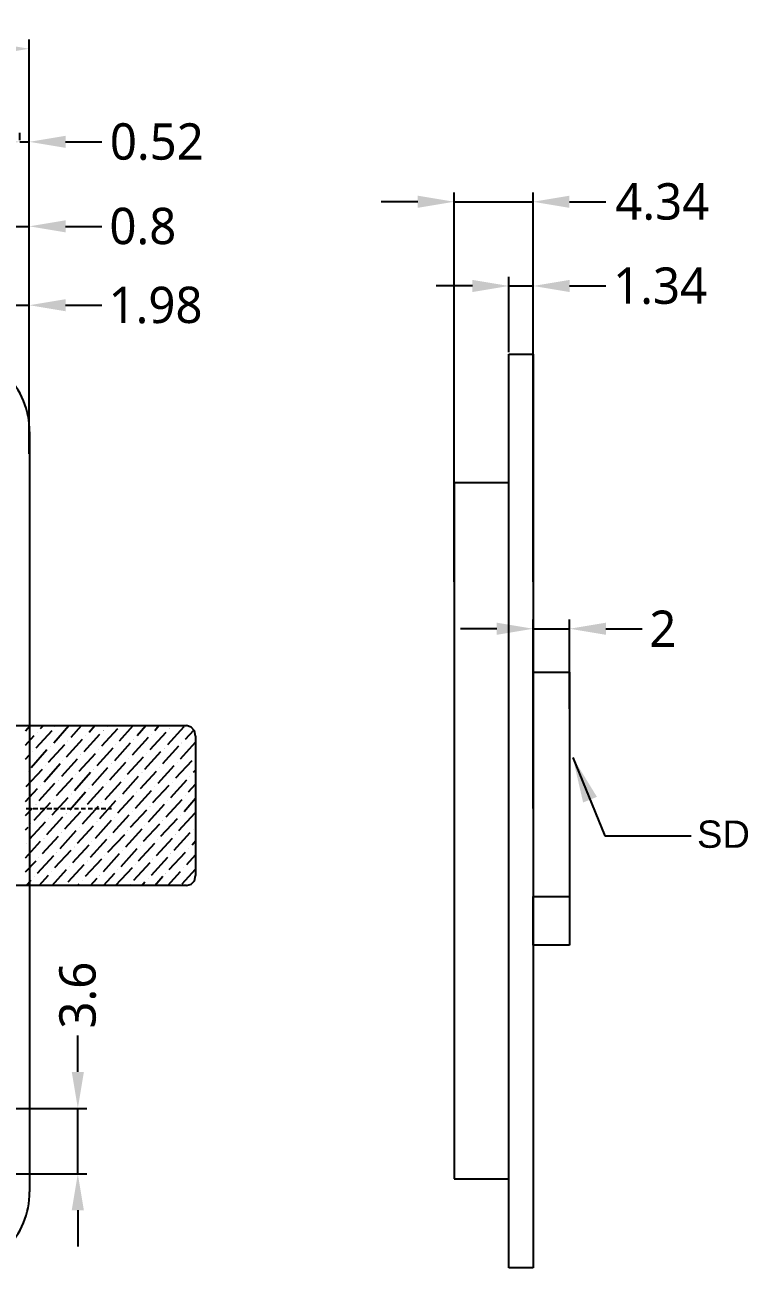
# Model space of a CAD drawing. Header units: millimetres. Extents: x -137 to 1106, y 1691 to 1989.
# Drawn here: x -79.3 to -39.6, y 1696.5 to 1764.9 of the extents above; entities that cross this region are included whole.
import ezdxf

# ---------------------------------------------------------------- set-up
doc = ezdxf.new("R2010")
doc.units = ezdxf.units.MM
doc.layers.add('3-LCD', color=4, linetype='Continuous')
doc.styles.get("Standard").update_dxf_attribs({"font": 'arial.ttf'})
doc.styles.add('宋体', font='')
doc.styles.get('宋体').set_extended_font_data('Microsoft YaHei')
doc.dimstyles.new('ISO-25', dxfattribs={"dimtxt": 2, "dimasz": 2.5, "dimexe": 1.25, "dimexo": 0.625, "dimtad": 0, "dimdsep": 46, "dimtxsty": 'Standard', "dimcen": 2.5, "dimadec": 0, "dimazin": 0, "dimtfac": 1, "dimtmove": 0, "dimatfit": 3, "dimfxl": 1, "dimarcsym": 0})
doc.dimstyles.new('ZY-G2-0.1默认', dxfattribs={"dimtxt": 2, "dimasz": 2, "dimexe": 0.5, "dimexo": 0.1, "dimgap": 0.5, "dimtad": 0, "dimdec": 3, "dimdsep": 46, "dimtxsty": '宋体', "dimcen": 2, "dimclrd": 7, "dimclre": 7, "dimclrt": 7, "dimadec": 0, "dimazin": 2, "dimtp": 0.1, "dimtm": 0.1, "dimtfac": 1, "dimtdec": 3, "dimtmove": 0, "dimatfit": 3, "dimfxl": 1, "dimtolj": 1, "dimarcsym": 0})

# ---------------------------------------------------------------- blocks, each defined once
blk = doc.blocks.new('*D274')
at = {"color": 7, "lineweight": -2, "transparency": 16777216}
for p, q in [((-76.421, 1707.374), (-76.421, 1709.374)), ((-85.06, 1705.374), (-75.921, 1705.374)), ((-76.421, 1701.774), (-76.421, 1705.374)), ((-85.06, 1701.774), (-75.921, 1701.774)), ((-76.421, 1699.774), (-76.421, 1697.774))]:
    blk.add_line(p, q, dxfattribs=at)
at = {"color": 7, "transparency": 16777216}
for points in [[(-76.755, 1707.374), (-76.088, 1707.374), (-76.421, 1705.374)], [(-76.755, 1699.774), (-76.088, 1699.774), (-76.421, 1701.774)]]:
    blk.add_solid(points, dxfattribs=at)
at = {"layer": 'Defpoints', "color": 0, "transparency": 16777216}
for p in [(-85.16, 1705.374), (-85.16, 1701.774), (-76.421, 1701.774)]:
    blk.add_point(p, dxfattribs=at)
at = {"color": 7, "transparency": 16777216, "insert": (-76.421, 1711.596), "char_height": 2, "attachment_point": 5, "rotation": 90, "style": '宋体'}
blk.add_mtext('\\A1;3.6', dxfattribs=at)
blk = doc.blocks.new('*D276')
at = {"color": 7, "lineweight": -2, "transparency": 16777216}
for p, q in [((-115.442, 1741.348), (-115.442, 1764.106)), ((-113.442, 1763.606), (-100.999, 1763.606)), ((-81.092, 1763.606), (-93.534, 1763.606)), ((-79.092, 1741.348), (-79.092, 1764.106))]:
    blk.add_line(p, q, dxfattribs=at)
at = {"color": 7, "transparency": 16777216}
for points in [[(-113.442, 1763.939), (-113.442, 1763.273), (-115.442, 1763.606)], [(-81.092, 1763.939), (-81.092, 1763.273), (-79.092, 1763.606)]]:
    blk.add_solid(points, dxfattribs=at)
at = {"layer": 'Defpoints', "color": 0, "transparency": 16777216}
for p in [(-79.092, 1763.606), (-115.442, 1741.248), (-79.092, 1741.248)]:
    blk.add_point(p, dxfattribs=at)
at = {"color": 7, "transparency": 16777216, "insert": (-97.267, 1763.606), "char_height": 2, "attachment_point": 5, "style": '宋体'}
blk.add_mtext('\\A1;36.35', dxfattribs=at)
blk = doc.blocks.new('*D280')
at = {"color": 7, "lineweight": -2, "transparency": 16777216}
for p, q in [((-54.724, 1750.569), (-56.724, 1750.569)), ((-52.724, 1746.925), (-52.724, 1751.069)), ((-52.724, 1750.569), (-51.384, 1750.569)), ((-51.384, 1746.925), (-51.384, 1751.069)), ((-49.384, 1750.569), (-47.384, 1750.569))]:
    blk.add_line(p, q, dxfattribs=at)
at = {"color": 7, "transparency": 16777216}
for points in [[(-54.724, 1750.902), (-54.724, 1750.235), (-52.724, 1750.569)], [(-49.384, 1750.902), (-49.384, 1750.235), (-51.384, 1750.569)]]:
    blk.add_solid(points, dxfattribs=at)
at = {"layer": 'Defpoints', "color": 0, "transparency": 16777216}
for p in [(-51.384, 1750.569), (-52.724, 1746.825), (-51.384, 1746.825)]:
    blk.add_point(p, dxfattribs=at)
at = {"color": 7, "transparency": 16777216, "insert": (-44.402, 1750.569), "char_height": 2, "attachment_point": 5, "style": '宋体'}
blk.add_mtext('\\A1;1.34', dxfattribs=at)
blk = doc.blocks.new('*D281')
at = {"color": 7, "lineweight": -2, "transparency": 16777216}
for p, q in [((-51.384, 1727.333), (-51.384, 1732.232)), ((-49.384, 1727.333), (-49.384, 1732.232)), ((-53.384, 1731.732), (-55.384, 1731.732)), ((-51.384, 1731.732), (-49.384, 1731.732)), ((-47.384, 1731.732), (-45.384, 1731.732))]:
    blk.add_line(p, q, dxfattribs=at)
at = {"color": 7, "transparency": 16777216}
for points in [[(-53.384, 1732.065), (-53.384, 1731.399), (-51.384, 1731.732)], [(-47.384, 1732.065), (-47.384, 1731.399), (-49.384, 1731.732)]]:
    blk.add_solid(points, dxfattribs=at)
at = {"layer": 'Defpoints', "color": 0, "transparency": 16777216}
for p in [(-49.384, 1731.732), (-51.384, 1727.233), (-49.384, 1727.233)]:
    blk.add_point(p, dxfattribs=at)
at = {"color": 7, "transparency": 16777216, "insert": (-44.255, 1731.732), "char_height": 2, "attachment_point": 5, "style": '宋体'}
blk.add_mtext('\\A1;2', dxfattribs=at)
blk = doc.blocks.new('*D282')
at = {"color": 7, "lineweight": -2, "transparency": 16777216}
for p, q in [((-55.734, 1734.314), (-55.734, 1755.698)), ((-51.394, 1734.314), (-51.394, 1755.698)), ((-57.734, 1755.198), (-59.734, 1755.198)), ((-55.734, 1755.198), (-51.394, 1755.198)), ((-49.394, 1755.198), (-47.394, 1755.198))]:
    blk.add_line(p, q, dxfattribs=at)
at = {"color": 7, "transparency": 16777216}
for points in [[(-57.734, 1755.531), (-57.734, 1754.865), (-55.734, 1755.198)], [(-49.394, 1755.531), (-49.394, 1754.865), (-51.394, 1755.198)]]:
    blk.add_solid(points, dxfattribs=at)
at = {"layer": 'Defpoints', "color": 0, "transparency": 16777216}
for p in [(-51.394, 1755.198), (-55.734, 1734.214), (-51.394, 1734.214)]:
    blk.add_point(p, dxfattribs=at)
at = {"color": 7, "transparency": 16777216, "insert": (-44.286, 1755.198), "char_height": 2, "attachment_point": 5, "style": '宋体'}
blk.add_mtext('\\A1;4.34', dxfattribs=at)
blk = doc.blocks.new('*D286')
at = {"layer": '3-LCD', "color": 7, "lineweight": -2, "transparency": 16777216}
for p, q in [((-81.072, 1749.612), (-81.072, 1750.012)), ((-79.092, 1749.612), (-79.092, 1750.012)), ((-83.072, 1749.512), (-85.072, 1749.512)), ((-81.072, 1749.512), (-79.092, 1749.512)), ((-77.092, 1749.512), (-75.092, 1749.512))]:
    blk.add_line(p, q, dxfattribs=at)
at = {"layer": '3-LCD', "color": 7, "transparency": 16777216}
for points in [[(-83.072, 1749.845), (-83.072, 1749.178), (-81.072, 1749.512)], [(-77.092, 1749.845), (-77.092, 1749.178), (-79.092, 1749.512)]]:
    blk.add_solid(points, dxfattribs=at)
at = {"layer": 'Defpoints', "color": 0, "transparency": 16777216}
for p in [(-81.072, 1749.512), (-79.092, 1749.512), (-79.092, 1749.512)]:
    blk.add_point(p, dxfattribs=at)
at = {"layer": '3-LCD', "color": 7, "transparency": 16777216, "insert": (-72.148, 1749.512), "char_height": 2, "attachment_point": 5, "style": '宋体'}
blk.add_mtext('\\A1;1.98', dxfattribs=at)
blk = doc.blocks.new('*D287')
at = {"layer": '3-LCD', "color": 7, "lineweight": -2, "transparency": 16777216}
for p, q in [((-79.891, 1753.947), (-79.891, 1754.347)), ((-79.092, 1753.947), (-79.092, 1754.347)), ((-81.891, 1753.847), (-83.891, 1753.847)), ((-79.891, 1753.847), (-79.092, 1753.847)), ((-77.092, 1753.847), (-75.092, 1753.847))]:
    blk.add_line(p, q, dxfattribs=at)
at = {"layer": '3-LCD', "color": 7, "transparency": 16777216}
for points in [[(-81.891, 1754.18), (-81.891, 1753.514), (-79.891, 1753.847)], [(-77.092, 1754.18), (-77.092, 1753.514), (-79.092, 1753.847)]]:
    blk.add_solid(points, dxfattribs=at)
at = {"layer": 'Defpoints', "color": 0, "transparency": 16777216}
for p in [(-79.891, 1753.847), (-79.092, 1753.847), (-79.092, 1753.847)]:
    blk.add_point(p, dxfattribs=at)
at = {"layer": '3-LCD', "color": 7, "transparency": 16777216, "insert": (-72.845, 1753.847), "char_height": 2, "attachment_point": 5, "style": '宋体'}
blk.add_mtext('\\A1;0.8', dxfattribs=at)
blk = doc.blocks.new('*D288')
at = {"layer": '3-LCD', "color": 7, "lineweight": -2, "transparency": 16777216}
for p, q in [((-79.612, 1758.591), (-79.612, 1758.991)), ((-79.092, 1758.591), (-79.092, 1758.991)), ((-81.612, 1758.491), (-83.612, 1758.491)), ((-79.612, 1758.491), (-79.092, 1758.491)), ((-77.092, 1758.491), (-75.092, 1758.491))]:
    blk.add_line(p, q, dxfattribs=at)
at = {"layer": '3-LCD', "color": 7, "transparency": 16777216}
for points in [[(-81.612, 1758.825), (-81.612, 1758.158), (-79.612, 1758.491)], [(-77.092, 1758.825), (-77.092, 1758.158), (-79.092, 1758.491)]]:
    blk.add_solid(points, dxfattribs=at)
at = {"layer": 'Defpoints', "color": 0, "transparency": 16777216}
for p in [(-79.612, 1758.491), (-79.092, 1758.491), (-79.092, 1758.491)]:
    blk.add_point(p, dxfattribs=at)
at = {"layer": '3-LCD', "color": 7, "transparency": 16777216, "insert": (-72.076, 1758.491), "char_height": 2, "attachment_point": 5, "style": '宋体'}
blk.add_mtext('\\A1;0.52', dxfattribs=at)

msp = doc.modelspace()

# ---------------------------------------------------------------- hatches: boundary and pattern name
at = {"true_color": 0x00ff00}
for points in [[(-78.6644, 1726.055), (-78.6644, 1726.0331), (-78.6425, 1726.0331), (-78.6425, 1726.055)], [(-77.7006, 1726.3617), (-77.7006, 1726.3398), (-77.6787, 1726.3398), (-77.6787, 1726.3617)], [(-75.0282, 1726.1427), (-75.0282, 1726.1207), (-75.0063, 1726.1207), (-75.0063, 1726.1427)], [(-72.3996, 1725.9455), (-72.3996, 1725.9236), (-72.3777, 1725.9236), (-72.3777, 1725.9455)], [(-71.4138, 1726.2522), (-71.4138, 1726.2303), (-71.3919, 1726.2303), (-71.3919, 1726.2522)], [(-77.9415, 1725.2884), (-77.9415, 1725.2665), (-77.9196, 1725.2665), (-77.9196, 1725.2884)], [(-76.9777, 1725.5731), (-76.9777, 1725.5512), (-76.9558, 1725.5512), (-76.9558, 1725.5731)], [(-76.0139, 1725.8579), (-76.0139, 1725.836), (-75.992, 1725.836), (-75.992, 1725.8579)], [(-74.3491, 1725.376), (-74.3491, 1725.3541), (-74.3272, 1725.3541), (-74.3272, 1725.376)], [(-73.3634, 1725.6607), (-73.3634, 1725.6388), (-73.3415, 1725.6388), (-73.3415, 1725.6607)], [(-70.7129, 1725.4636), (-70.7129, 1725.4417), (-70.691, 1725.4417), (-70.691, 1725.4636)], [(-78.9273, 1724.9817), (-78.9273, 1724.9598), (-78.9054, 1724.9598), (-78.9054, 1724.9817)], [(-76.2768, 1724.8065), (-76.2768, 1724.7845), (-76.2548, 1724.7845), (-76.2548, 1724.8065)], [(-75.3129, 1725.0912), (-75.3129, 1725.0693), (-75.291, 1725.0693), (-75.291, 1725.0912)], [(-73.6262, 1724.5874), (-73.6262, 1724.5655), (-73.6043, 1724.5655), (-73.6043, 1724.5874)], [(-72.6405, 1724.8722), (-72.6405, 1724.8503), (-72.6186, 1724.8503), (-72.6186, 1724.8722)], [(-71.6767, 1725.1788), (-71.6767, 1725.1569), (-71.6548, 1725.1569), (-71.6548, 1725.1788)], [(-69.99, 1724.6969), (-69.99, 1724.675), (-69.9681, 1724.675), (-69.9681, 1724.6969)], [(-79.1682, 1723.9083), (-79.1682, 1723.8864), (-79.1463, 1723.8864), (-79.1463, 1723.9083)], [(-78.2263, 1724.215), (-78.2263, 1724.1931), (-78.2044, 1724.1931), (-78.2044, 1724.215)], [(-77.2625, 1724.4998), (-77.2625, 1724.4779), (-77.2406, 1724.4779), (-77.2406, 1724.4998)], [(-75.5758, 1724.0179), (-75.5758, 1723.996), (-75.5539, 1723.996), (-75.5539, 1724.0179)], [(-74.5901, 1724.3245), (-74.5901, 1724.3026), (-74.5682, 1724.3026), (-74.5682, 1724.3245)], [(-71.9396, 1724.1055), (-71.9396, 1724.0836), (-71.9176, 1724.0836), (-71.9176, 1724.1055)], [(-70.9538, 1724.3903), (-70.9538, 1724.3684), (-70.9319, 1724.3684), (-70.9319, 1724.3903)], [(-77.5034, 1723.4264), (-77.5034, 1723.4045), (-77.4815, 1723.4045), (-77.4815, 1723.4264)], [(-76.5396, 1723.7331), (-76.5396, 1723.7112), (-76.5177, 1723.7112), (-76.5177, 1723.7331)], [(-74.8529, 1723.2512), (-74.8529, 1723.2293), (-74.831, 1723.2293), (-74.831, 1723.2512)], [(-73.8672, 1723.536), (-73.8672, 1723.5141), (-73.8453, 1723.5141), (-73.8453, 1723.536)], [(-72.9034, 1723.8426), (-72.9034, 1723.8207), (-72.8815, 1723.8207), (-72.8815, 1723.8426)], [(-71.2386, 1723.3169), (-71.2386, 1723.295), (-71.2167, 1723.295), (-71.2167, 1723.3169)], [(-70.2748, 1723.6236), (-70.2748, 1723.6017), (-70.2529, 1723.6017), (-70.2529, 1723.6236)], [(-78.4892, 1723.1417), (-78.4892, 1723.1198), (-78.4673, 1723.1198), (-78.4673, 1723.1417)], [(-76.8025, 1722.6598), (-76.8025, 1722.6379), (-76.7806, 1722.6379), (-76.7806, 1722.6598)], [(-75.8167, 1722.9445), (-75.8167, 1722.9226), (-75.7948, 1722.9226), (-75.7948, 1722.9445)], [(-73.1881, 1722.7693), (-73.1881, 1722.7474), (-73.1662, 1722.7474), (-73.1662, 1722.7693)], [(-72.2024, 1723.054), (-72.2024, 1723.0321), (-72.1805, 1723.0321), (-72.1805, 1723.054)], [(-70.5157, 1722.5721), (-70.5157, 1722.5502), (-70.4938, 1722.5502), (-70.4938, 1722.5721)], [(-78.7301, 1722.0902), (-78.7301, 1722.0683), (-78.7082, 1722.0683), (-78.7082, 1722.0902)], [(-77.7663, 1722.3531), (-77.7663, 1722.3312), (-77.7444, 1722.3312), (-77.7444, 1722.3531)], [(-76.1015, 1721.8712), (-76.1015, 1721.8493), (-76.0796, 1721.8493), (-76.0796, 1721.8712)], [(-75.1158, 1722.1778), (-75.1158, 1722.1559), (-75.0939, 1722.1559), (-75.0939, 1722.1778)], [(-74.152, 1722.4626), (-74.152, 1722.4407), (-74.1301, 1722.4407), (-74.1301, 1722.4626)], [(-72.4653, 1721.9807), (-72.4653, 1721.9588), (-72.4434, 1721.9588), (-72.4434, 1721.9807)], [(-71.5015, 1722.2874), (-71.5015, 1722.2655), (-71.4795, 1722.2655), (-71.4795, 1722.2874)], [(-78.0511, 1721.3016), (-78.0511, 1721.2797), (-78.0292, 1721.2797), (-78.0292, 1721.3016)], [(-77.0653, 1721.6083), (-77.0653, 1721.5864), (-77.0434, 1721.5864), (-77.0434, 1721.6083)], [(-75.3786, 1721.1264), (-75.3786, 1721.1045), (-75.3567, 1721.1045), (-75.3567, 1721.1264)], [(-74.4148, 1721.3893), (-74.4148, 1721.3674), (-74.3929, 1721.3674), (-74.3929, 1721.3893)], [(-73.4291, 1721.6959), (-73.4291, 1721.674), (-73.4072, 1721.674), (-73.4072, 1721.6959)], [(-71.7643, 1721.214), (-71.7643, 1721.1921), (-71.7424, 1721.1921), (-71.7424, 1721.214)], [(-70.8005, 1721.4988), (-70.8005, 1721.4769), (-70.7786, 1721.4769), (-70.7786, 1721.4988)], [(-79.0149, 1721.0169), (-79.0149, 1720.995), (-78.993, 1720.995), (-78.993, 1721.0169)], [(-77.3282, 1720.535), (-77.3282, 1720.5131), (-77.3063, 1720.5131), (-77.3063, 1720.535)], [(-76.3644, 1720.8197), (-76.3644, 1720.7978), (-76.3425, 1720.7978), (-76.3425, 1720.8197)], [(-73.7139, 1720.6445), (-73.7139, 1720.6226), (-73.692, 1720.6226), (-73.692, 1720.6445)], [(-72.75, 1720.9074), (-72.75, 1720.8854), (-72.7281, 1720.8854), (-72.7281, 1720.9074)], [(-70.0776, 1720.7321), (-70.0776, 1720.7102), (-70.0557, 1720.7102), (-70.0557, 1720.7321)], [(-79.2777, 1719.9435), (-79.2777, 1719.9216), (-79.2558, 1719.9216), (-79.2558, 1719.9435)], [(-78.292, 1720.2283), (-78.292, 1720.2064), (-78.2701, 1720.2064), (-78.2701, 1720.2283)], [(-76.6272, 1719.7464), (-76.6272, 1719.7245), (-76.6053, 1719.7245), (-76.6053, 1719.7464)], [(-75.6634, 1720.0531), (-75.6634, 1720.0311), (-75.6415, 1720.0311), (-75.6415, 1720.0531)], [(-74.6777, 1720.3378), (-74.6777, 1720.3159), (-74.6558, 1720.3159), (-74.6558, 1720.3378)], [(-72.991, 1719.8559), (-72.991, 1719.834), (-72.9691, 1719.834), (-72.9691, 1719.8559)], [(-72.0272, 1720.1626), (-72.0272, 1720.1407), (-72.0053, 1720.1407), (-72.0053, 1720.1626)], [(-71.0634, 1720.4254), (-71.0634, 1720.4035), (-71.0414, 1720.4035), (-71.0414, 1720.4254)], [(-78.5768, 1719.1769), (-78.5768, 1719.155), (-78.5549, 1719.155), (-78.5549, 1719.1769)], [(-77.613, 1719.4616), (-77.613, 1719.4397), (-77.5911, 1719.4397), (-77.5911, 1719.4616)], [(-74.9405, 1719.2645), (-74.9405, 1719.2426), (-74.9186, 1719.2426), (-74.9186, 1719.2645)], [(-73.9767, 1719.5711), (-73.9767, 1719.5492), (-73.9548, 1719.5492), (-73.9548, 1719.5711)], [(-72.3119, 1719.0892), (-72.3119, 1719.0673), (-72.29, 1719.0673), (-72.29, 1719.0892)], [(-71.3262, 1719.374), (-71.3262, 1719.3521), (-71.3043, 1719.3521), (-71.3043, 1719.374)], [(-70.3624, 1719.6588), (-70.3624, 1719.6369), (-70.3405, 1719.6369), (-70.3405, 1719.6588)], [(-77.8539, 1718.3883), (-77.8539, 1718.3664), (-77.832, 1718.3664), (-77.832, 1718.3883)], [(-76.8901, 1718.673), (-76.8901, 1718.6511), (-76.8682, 1718.6511), (-76.8682, 1718.673)], [(-75.9044, 1718.9797), (-75.9044, 1718.9578), (-75.8824, 1718.9578), (-75.8824, 1718.9797)], [(-74.2396, 1718.4978), (-74.2396, 1718.4759), (-74.2177, 1718.4759), (-74.2177, 1718.4978)], [(-73.2758, 1718.7826), (-73.2758, 1718.7607), (-73.2539, 1718.7607), (-73.2539, 1718.7826)], [(-70.6033, 1718.6073), (-70.6033, 1718.5854), (-70.5814, 1718.5854), (-70.5814, 1718.6073)], [(-78.8396, 1718.1254), (-78.8396, 1718.1035), (-78.8177, 1718.1035), (-78.8177, 1718.1254)], [(-76.1891, 1717.9064), (-76.1891, 1717.8845), (-76.1672, 1717.8845), (-76.1672, 1717.9064)], [(-75.2253, 1718.1911), (-75.2253, 1718.1692), (-75.2034, 1718.1692), (-75.2034, 1718.1911)], [(-73.5386, 1717.7092), (-73.5386, 1717.6873), (-73.5167, 1717.6873), (-73.5167, 1717.7092)], [(-72.5529, 1718.0159), (-72.5529, 1717.994), (-72.531, 1717.994), (-72.531, 1718.0159)], [(-71.5891, 1718.3007), (-71.5891, 1718.2787), (-71.5672, 1718.2787), (-71.5672, 1718.3007)], [(-77.153, 1717.6435), (-77.153, 1717.6216), (-77.131, 1717.6216), (-77.131, 1717.6435)]]:
    msp.add_hatch(color=3, dxfattribs=at).paths.add_polyline_path(points)

# ---------------------------------------------------------------- linework, layer by layer
for p, q in [((-52.7239, 1696.6051), (-52.7239, 1746.8251)), ((-52.7239, 1746.8251), (-51.3839, 1746.8251)), ((-51.3839, 1746.8251), (-51.3839, 1696.6051)), ((-79.0818, 1742.5488), (-79.0818, 1700.7888)), ((-52.7239, 1739.7588), (-55.7239, 1739.7588)), ((-55.7239, 1739.7588), (-55.7239, 1701.4933)), ((-51.3839, 1721.8493), (-51.3839, 1729.3493)), ((-51.3839, 1729.3493), (-49.3839, 1729.3493)), ((-49.3839, 1729.3493), (-49.3839, 1714.3493)), ((-51.3839, 1714.3493), (-51.3839, 1717.0093)), ((-51.3839, 1717.0093), (-49.3839, 1717.0093)), ((-49.3839, 1714.3493), (-51.3839, 1714.3493)), ((-55.7239, 1701.4933), (-52.7239, 1701.4933)), ((-51.3839, 1696.6051), (-52.7239, 1696.6051))]:
    msp.add_line(p, q)
at = {"color": 3, "true_color": 0x00ff00}
for points in [[(-70.45, 1717.6216), (-89.9455, 1717.6216), (-89.9455, 1726.4055), (-70.45, 1726.4055)], [(-79.2996, 1726.1208), (-79.0368, 1726.4055)], [(-78.7082, 1725.1788), (-77.832, 1726.1427)], [(-78.4673, 1726.2522), (-78.3139, 1726.4055)], [(-77.7444, 1725.4636), (-76.912, 1726.4055)], [(-76.7806, 1725.7703), (-76.211, 1726.4055)], [(-76.0796, 1724.9817), (-75.2034, 1725.9455)], [(-75.7948, 1726.055), (-75.4882, 1726.4055)], [(-75.0939, 1725.2884), (-74.2177, 1726.2522)], [(-74.831, 1726.3617), (-74.8091, 1726.4055)], [(-74.1301, 1725.5731), (-73.3853, 1726.4055)], [(-73.1662, 1725.8579), (-72.6843, 1726.4055)], [(-72.4434, 1725.0912), (-71.5672, 1726.055)], [(-72.1805, 1726.1427), (-71.9615, 1726.4055)], [(-71.4795, 1725.376), (-70.5814, 1726.3617)], [(-70.4938, 1725.6607), (-70.0338, 1726.1646)], [(-69.9462, 1725.836), (-70.0119, 1726.1208), (-70.1871, 1726.3179), (-70.45, 1726.4055)], [(-79.2996, 1725.3322), (-78.8177, 1725.8579)], [(-78.0292, 1724.3903), (-77.131, 1725.376)], [(-77.0434, 1724.6969), (-76.1672, 1725.6607)], [(-74.3929, 1724.4998), (-73.5167, 1725.4636)], [(-73.4072, 1724.8065), (-72.531, 1725.7703)], [(-71.7424, 1724.3245), (-70.8662, 1725.2884)], [(-70.7786, 1724.5874), (-69.9462, 1725.5074)], [(-69.9462, 1725.836), (-69.9462, 1718.1692)], [(-79.2996, 1724.5655), (-79.0806, 1724.8065)], [(-78.993, 1724.1055), (-78.1168, 1725.0912)], [(-77.3063, 1723.6236), (-76.4301, 1724.5874)], [(-76.3425, 1723.9083), (-75.4444, 1724.8722)], [(-75.3567, 1724.215), (-74.4805, 1725.1788)], [(-73.692, 1723.7331), (-72.8158, 1724.6969)], [(-72.7281, 1724.0179), (-71.8519, 1724.9817)], [(-79.2558, 1723.054), (-78.3577, 1724.0179)], [(-78.2701, 1723.3169), (-77.3939, 1724.3245)], [(-75.6415, 1723.1417), (-74.7653, 1724.1055)], [(-74.6558, 1723.4264), (-73.7796, 1724.3903)], [(-72.9691, 1722.9445), (-72.0929, 1723.9083)], [(-72.0053, 1723.2512), (-71.1291, 1724.215)], [(-71.0414, 1723.536), (-70.1433, 1724.4998)], [(-70.0557, 1723.8426), (-69.9462, 1723.9522)], [(-78.5549, 1722.2874), (-77.6787, 1723.2512)], [(-77.5911, 1722.5721), (-76.6929, 1723.536)], [(-76.6053, 1722.835), (-75.7291, 1723.8426)], [(-74.9186, 1722.3531), (-74.0424, 1723.3169)], [(-73.9548, 1722.6598), (-73.0786, 1723.6236)], [(-71.3043, 1722.4626), (-70.4281, 1723.4264)], [(-70.3405, 1722.7693), (-69.9462, 1723.1855)], [(-79.2996, 1722.2436), (-78.6425, 1722.9445)], [(-76.8682, 1721.7836), (-75.992, 1722.7693)], [(-75.8825, 1722.0902), (-75.0063, 1723.054)], [(-74.2177, 1721.6083), (-73.3415, 1722.5721)], [(-73.2539, 1721.8712), (-72.3777, 1722.835)], [(-72.29, 1722.1778), (-71.3919, 1723.1417)], [(-79.2996, 1721.4769), (-78.9054, 1721.8712)], [(-78.8177, 1721.214), (-77.9196, 1722.1778)], [(-77.832, 1721.4988), (-76.9558, 1722.4626)], [(-76.1672, 1721.0169), (-75.291, 1721.9807)], [(-75.2034, 1721.3016), (-74.3272, 1722.2874)], [(-72.531, 1721.1264), (-71.6548, 1722.0902)], [(-71.5672, 1721.3893), (-70.691, 1722.3531)], [(-70.5814, 1721.6959), (-69.9462, 1722.4188)], [(-79.0806, 1720.1626), (-78.2044, 1721.1264)], [(-78.1168, 1720.4254), (-77.2406, 1721.3893)], [(-77.131, 1720.7321), (-76.2548, 1721.6959)], [(-75.4444, 1720.2283), (-74.5682, 1721.214)], [(-74.4805, 1720.535), (-73.6043, 1721.4988)], [(-73.5167, 1720.8197), (-72.6186, 1721.7836)], [(-71.8519, 1720.3378), (-70.9319, 1721.3016)], [(-70.8662, 1720.6445), (-69.9681, 1721.6083)], [(-79.2996, 1720.6883), (-79.1463, 1720.8197)], [(-77.3939, 1719.6588), (-76.5177, 1720.6445)], [(-76.4301, 1719.9435), (-75.5539, 1720.9074)], [(-73.7796, 1719.7464), (-72.8815, 1720.7321)], [(-72.8158, 1720.0531), (-71.9176, 1721.0169)], [(-71.1291, 1719.5711), (-70.2529, 1720.535)], [(-79.2996, 1719.133), (-78.4673, 1720.0531)], [(-78.3577, 1719.374), (-77.4815, 1720.3378)], [(-76.6929, 1718.8921), (-75.7948, 1719.8559)], [(-75.7291, 1719.1769), (-74.831, 1720.1626)], [(-74.7653, 1719.4616), (-73.8453, 1720.4254)], [(-73.0786, 1718.9797), (-72.1805, 1719.9435)], [(-72.0929, 1719.2645), (-71.2167, 1720.2283)], [(-70.1433, 1719.8559), (-69.9462, 1720.075)], [(-78.6425, 1718.3007), (-77.7444, 1719.2645)], [(-77.6787, 1718.6073), (-76.7806, 1719.5711)], [(-75.992, 1718.1254), (-75.0939, 1719.0892)], [(-75.0063, 1718.3883), (-74.1301, 1719.374)], [(-74.0424, 1718.673), (-73.1662, 1719.6588)], [(-72.3777, 1718.1911), (-71.4795, 1719.1769)], [(-71.3919, 1718.4978), (-70.4938, 1719.4616)], [(-70.4281, 1718.7826), (-69.9462, 1719.3083)], [(-79.2996, 1718.3664), (-78.7082, 1718.9797)], [(-77.832, 1717.6216), (-77.0434, 1718.4978)], [(-76.9558, 1717.8187), (-76.0796, 1718.7826)], [(-74.3272, 1717.6435), (-73.4072, 1718.6073)], [(-73.3415, 1717.9064), (-72.4434, 1718.8921)], [(-71.4795, 1717.6216), (-70.7786, 1718.3883)], [(-70.691, 1717.7092), (-69.9462, 1718.5197)], [(-79.2558, 1717.6216), (-78.993, 1717.9064)], [(-78.5549, 1717.6216), (-78.0292, 1718.1911)], [(-76.4301, 1717.6216), (-76.3425, 1717.7092)], [(-75.7291, 1717.6216), (-75.3567, 1718.0159)], [(-75.0063, 1717.6216), (-74.3929, 1718.3007)], [(-72.9034, 1717.6216), (-72.7281, 1717.8187)], [(-72.1805, 1717.6216), (-71.7424, 1718.1254)], [(-70.45, 1717.6216), (-70.1871, 1717.6873), (-70.0119, 1717.8845), (-69.9462, 1718.1692)]]:
    msp.add_lwpolyline(points, dxfattribs=at)
at = {"color": 1, "true_color": 0xff0000}
for points in [[(-79.2558, 1721.8493), (-78.993, 1721.8493)], [(-78.8834, 1721.8493), (-78.6206, 1721.8493)], [(-78.4892, 1721.8493), (-78.2482, 1721.8493)], [(-78.1168, 1721.8493), (-77.8539, 1721.8493)], [(-77.7444, 1721.8493), (-77.4815, 1721.8493)], [(-77.372, 1721.8493), (-77.1091, 1721.8493)], [(-76.9996, 1721.8493), (-76.7587, 1721.8493)], [(-76.6053, 1721.8493), (-76.3863, 1721.8493)], [(-76.2329, 1721.8493), (-75.992, 1721.8493)], [(-75.8606, 1721.8493), (-75.6196, 1721.8493)], [(-75.4882, 1721.8493), (-75.2472, 1721.8493)], [(-75.1377, 1721.8493), (-74.8748, 1721.8493)], [(-74.7434, 1721.8493), (-74.5682, 1721.8493)]]:
    msp.add_lwpolyline(points, dxfattribs=at)
for centre, start, end in [((-83.2348, 1742.6446), 358.678163, 95.62189), ((-83.2348, 1700.693), 264.37811, 1.321837)]:
    msp.add_arc(centre, 4.1542, start, end)

# ---------------------------------------------------------------- texts
at = {"color": 1}
msp.add_text('SD', height=1.5, dxfattribs=at).set_placement((-42.3767, 1719.6932))

# ---------------------------------------------------------------- dimensions: what is measured, and where the dimension line sits
for base, p1, p2, angle, picture, middle in [((-79.0918, 1763.6059), (-115.4418, 1741.2476), (-79.0918, 1741.2476), 0, '*D276', (-97.2668, 1763.6059)), ((-51.3939, 1755.198), (-55.7339, 1734.2138), (-51.3939, 1734.2138), 0, '*D282', (-44.2857, 1755.198)), ((-51.3839, 1750.5686), (-52.7239, 1746.8251), (-51.3839, 1746.8251), 0, '*D280', (-44.4016, 1750.5686)), ((-49.3839, 1731.7319), (-51.3839, 1727.2334), (-49.3839, 1727.2334), 0, '*D281', (-44.2551, 1731.7319)), ((-76.4215, 1701.7744), (-85.1596, 1705.3744), (-85.1596, 1701.7744), 270, '*D274', (-76.4215, 1711.5955))]:
    dim = msp.add_linear_dim(base=base, p1=p1, p2=p2, angle=angle, dimstyle='ZY-G2-0.1默认')
    dim.commit()
    dim.dimension.update_dxf_attribs({"geometry": picture, "text_midpoint": middle, "dimtype": 161})
at = {"layer": '3-LCD'}
for base, p1, p2, picture, middle in [((-79.0918, 1758.4913), (-79.6115, 1758.4913), (-79.0918, 1758.4913), '*D288', (-72.076, 1758.4913)), ((-79.0918, 1749.5117), (-81.0715, 1749.5117), (-79.0918, 1749.5117), '*D286', (-72.1476, 1749.5117))]:
    dim = msp.add_linear_dim(base=base, p1=p1, p2=p2, dimstyle='ZY-G2-0.1默认', dxfattribs=at)
    dim.commit()
    dim.dimension.update_dxf_attribs({"geometry": picture, "text_midpoint": middle})
dim = msp.add_linear_dim(base=(-79.0918, 1753.8471), p1=(-79.8906, 1753.8471), p2=(-79.0918, 1753.8471), dimstyle='ZY-G2-0.1默认', override={"dimdec": 2}, dxfattribs=at)
dim.commit()
dim.dimension.update_dxf_attribs({"geometry": '*D287', "text_midpoint": (-72.8448, 1753.8471)})

# ---------------------------------------------------------------- leaders
at = {"color": 0}
msp.add_leader([(-49.2073, 1724.6509), (-47.4446, 1720.3542), (-42.7059, 1720.3542)], dimstyle='ISO-25', override={"dimscale": 1, "dimasz": 2.5}, dxfattribs=at)

doc.saveas('drawing.dxf')
